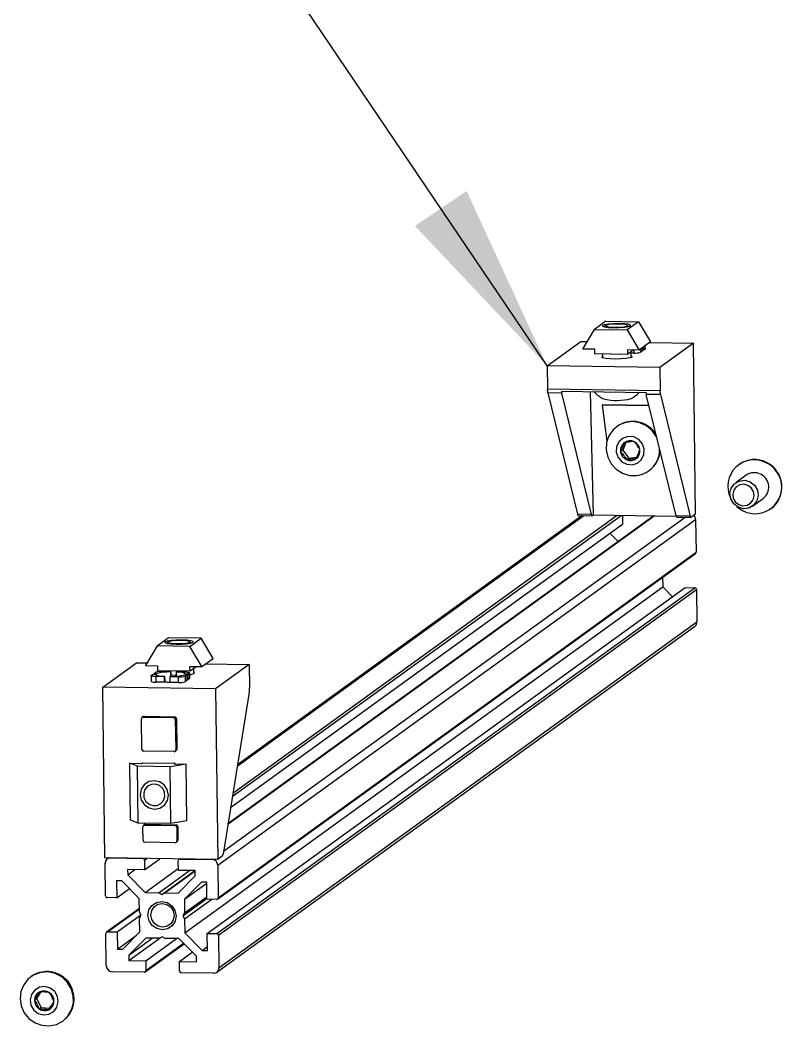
# Model space of a CAD drawing. Header units: millimetres. Extents: x 0 to 279, y 0 to 216.
# Drawn here: x 106.17 to 119.43, y 150.02 to 167.51 of the extents above; entities that cross this region are included whole.
import ezdxf

# ---------------------------------------------------------------- set-up
doc = ezdxf.new("R2010")
doc.units = ezdxf.units.MM
doc.layers.add('TITLE_BLOCK_BORDER', color=7, linetype='Continuous')
doc.dimstyles.new('SLDDIMSTYLE0', dxfattribs={"dimtxt": 0.18, "dimasz": 3.302, "dimexe": 0, "dimexo": 0.0625, "dimgap": 0, "dimtad": 0, "dimtih": 1, "dimtoh": 1, "dimdec": 0, "dimrnd": 1e-09, "dimzin": 0, "dimdsep": 46, "dimtxsty": 'Standard', "dimsah": 1, "dimcen": 0.09, "dimadec": 0, "dimazin": 0, "dimtfac": 3.302, "dimtdec": 0, "dimtofl": 0, "dimtmove": 0, "dimatfit": 3, "dimfxl": 1, "dimfrac": 2, "dimtolj": 1, "dimtzin": 0, "dimarcsym": 0})

msp = doc.modelspace()

# ---------------------------------------------------------------- linework, layer by layer
at = {"color": 7, "linetype": 'Continuous', "lineweight": 25}
for p, q in [((116.361, 162.274), (116.165, 162.132)), ((116.359, 162.2), (116.336, 162.177)), ((116.361, 162.274), (116.929, 162.264)), ((116.929, 162.264), (116.734, 162.123)), ((116.759, 162.182), (116.735, 162.204)), ((116.929, 162.264), (117.14, 161.915)), ((115.963, 161.789), (116.165, 162.132)), ((116.165, 162.132), (116.734, 162.123)), ((116.734, 162.123), (116.944, 161.773)), ((115.339, 161.5), (115.926, 161.924)), ((115.926, 161.924), (116.042, 161.922)), ((117.14, 161.915), (116.944, 161.773)), ((117.126, 161.905), (117.887, 161.893)), ((117.887, 161.893), (117.3, 161.468)), ((117.924, 158.923), (117.887, 161.893)), ((116.169, 161.786), (115.963, 161.789)), ((116.17, 161.706), (116.169, 161.786)), ((116.739, 161.697), (116.17, 161.706)), ((116.303, 161.704), (116.304, 161.638)), ((116.944, 161.773), (116.738, 161.777)), ((116.738, 161.777), (116.739, 161.697)), ((116.846, 161.775), (116.739, 161.697)), ((116.804, 161.645), (116.803, 161.744)), ((116.848, 161.721), (116.803, 161.722)), ((116.995, 161.755), (116.966, 161.734)), ((116.994, 161.81), (116.995, 161.755)), ((117.015, 161.769), (116.995, 161.77)), ((117.014, 161.824), (117.015, 161.769)), ((117.044, 161.791), (117.015, 161.769)), ((117.046, 161.794), (117.045, 161.846)), ((117.3, 161.468), (115.339, 161.5)), ((115.339, 161.5), (115.344, 161.095)), ((117.3, 161.468), (117.305, 161.064)), ((117.305, 161.064), (115.344, 161.095)), ((115.595, 161.026), (115.35, 161.03)), ((115.35, 161.03), (115.869, 158.916)), ((117.062, 161.028), (115.591, 161.052)), ((116.114, 158.912), (115.595, 161.026)), ((116.146, 158.906), (116.097, 161.044)), ((117.311, 160.998), (117.066, 161.002)), ((117.585, 158.889), (117.066, 161.002)), ((117.311, 160.998), (117.83, 158.885)), ((116.306, 160.819), (116.3, 160.814)), ((117.116, 160.801), (116.3, 160.814)), ((116.3, 160.814), (116.381, 160.187)), ((117.114, 160.806), (116.306, 160.819)), ((116.562, 160.448), (116.554, 160.442)), ((116.71, 160.167), (116.656, 160.032)), ((116.656, 160.032), (116.619, 160.005)), ((116.656, 160.032), (116.761, 159.894)), ((116.761, 159.894), (116.724, 159.867)), ((116.761, 159.894), (116.903, 159.911)), ((118.682, 159.784), (118.674, 159.778)), ((117.111, 159.673), (117.119, 159.678)), ((118.806, 159.595), (118.622, 159.462)), ((118.915, 159.057), (119.099, 159.19)), ((117.196, 158.889), (109.784, 153.531)), ((115.948, 158.895), (109.951, 154.559)), ((116.114, 158.912), (115.869, 158.916)), ((115.88, 158.896), (116.125, 158.892)), ((116.146, 158.906), (116.128, 158.893)), ((116.146, 158.906), (117.586, 158.883)), ((116.65, 158.898), (116.652, 158.746)), ((117.83, 158.885), (117.585, 158.889)), ((117.844, 158.866), (117.924, 158.923)), ((119.231, 159.008), (119.239, 159.014)), ((109.607, 152.81), (117.925, 158.824)), ((109.83, 153.813), (116.652, 158.746)), ((117.596, 158.869), (117.841, 158.865)), ((117.925, 158.824), (117.932, 158.26)), ((116.43, 158.586), (116.574, 158.44)), ((109.602, 152.222), (117.921, 158.236)), ((109.614, 152.246), (117.932, 158.26)), ((109.033, 151.637), (117.352, 157.652)), ((117.35, 157.824), (117.352, 157.652)), ((117.352, 157.652), (117.522, 157.479)), ((109.426, 151.625), (117.744, 157.64)), ((109.592, 151.623), (117.911, 157.637)), ((109.622, 151.592), (117.941, 157.607)), ((117.744, 157.64), (117.911, 157.637)), ((117.941, 157.607), (117.948, 157.043)), ((109.59, 150.949), (117.908, 156.963)), ((109.629, 151.028), (117.948, 157.043)), ((108.551, 156.627), (108.35, 156.284)), ((108.551, 156.627), (108.747, 156.768)), ((109.12, 156.618), (108.551, 156.627)), ((108.745, 156.695), (108.722, 156.672)), ((109.316, 156.759), (108.747, 156.768)), ((109.12, 156.618), (109.316, 156.759)), ((109.33, 156.268), (109.12, 156.618)), ((109.145, 156.677), (109.121, 156.699)), ((109.526, 156.41), (109.316, 156.759)), ((107.607, 155.91), (108.195, 156.334)), ((108.195, 156.334), (108.378, 156.331)), ((108.35, 156.284), (108.556, 156.28)), ((108.556, 156.28), (108.557, 156.201)), ((109.124, 156.271), (109.33, 156.268)), ((109.125, 156.192), (109.124, 156.271)), ((109.125, 156.192), (109.232, 156.27)), ((109.33, 156.268), (109.526, 156.41)), ((109.395, 156.315), (110.156, 156.303)), ((110.156, 156.303), (109.569, 155.878)), ((110.156, 156.303), (110.161, 155.898)), ((108.447, 156.108), (108.448, 156.009)), ((108.449, 156.111), (108.479, 156.132)), ((108.479, 156.132), (108.518, 156.131)), ((108.498, 156.146), (108.527, 156.167)), ((108.537, 156.146), (108.498, 156.146)), ((108.498, 156.146), (108.498, 156.132)), ((108.518, 156.131), (108.518, 156.131)), ((108.675, 156.093), (108.528, 156.095)), ((108.528, 156.095), (108.529, 155.996)), ((108.537, 156.146), (108.537, 156.117)), ((108.557, 156.201), (109.125, 156.192)), ((108.645, 156.18), (108.792, 156.178)), ((108.683, 156.098), (108.675, 156.093)), ((108.675, 156.093), (108.676, 155.994)), ((108.683, 156.098), (108.684, 155.999)), ((108.69, 156.199), (108.69, 156.179)), ((108.773, 156.091), (108.781, 156.097)), ((108.92, 156.089), (108.773, 156.091)), ((108.773, 156.091), (108.774, 155.992)), ((108.792, 156.178), (108.784, 156.172)), ((108.784, 156.172), (108.785, 156.097)), ((108.792, 156.178), (108.793, 156.097)), ((108.882, 156.171), (108.89, 156.176)), ((108.882, 156.171), (108.883, 156.101)), ((108.89, 156.176), (109.037, 156.174)), ((108.92, 156.089), (108.921, 155.99)), ((109.028, 156.123), (109.067, 156.123)), ((109.067, 156.123), (109.038, 156.101)), ((109.038, 156.101), (109.039, 156.002)), ((109.047, 156.137), (109.048, 156.123)), ((109.086, 156.137), (109.047, 156.137)), ((109.067, 156.123), (109.068, 156.024)), ((109.116, 156.158), (109.086, 156.137)), ((109.086, 156.137), (109.088, 156.038)), ((109.116, 156.158), (109.117, 156.059)), ((109.119, 156.062), (109.118, 156.161)), ((109.19, 156.139), (109.189, 156.238)), ((109.569, 155.878), (107.607, 155.91)), ((107.645, 152.94), (107.607, 155.91)), ((108.676, 155.994), (108.529, 155.996)), ((108.684, 155.999), (108.676, 155.994)), ((108.921, 155.99), (108.774, 155.992)), ((109.068, 156.024), (109.039, 156.002)), ((109.088, 156.038), (109.068, 156.038)), ((109.117, 156.059), (109.088, 156.038)), ((109.569, 155.878), (109.606, 152.909)), ((110.156, 155.824), (109.699, 153.006)), ((108.312, 155.398), (108.293, 155.384)), ((108.31, 155.389), (108.329, 155.403)), ((108.31, 155.389), (108.839, 155.381)), ((108.329, 155.403), (108.859, 155.395)), ((108.839, 155.381), (108.859, 155.395)), ((108.288, 154.825), (108.281, 155.36)), ((108.869, 155.35), (108.889, 155.365)), ((108.869, 155.35), (108.876, 154.816)), ((108.889, 155.365), (108.895, 154.83)), ((108.847, 154.787), (108.317, 154.795)), ((108.864, 154.792), (108.884, 154.806)), ((108.876, 154.816), (108.895, 154.83)), ((108.212, 154.534), (108.075, 154.587)), ((108.075, 154.587), (108.281, 154.583)), ((108.087, 153.597), (108.075, 154.587)), ((108.781, 154.525), (108.212, 154.534)), ((108.225, 153.544), (108.212, 154.534)), ((108.281, 154.583), (108.296, 154.595)), ((108.296, 154.595), (108.865, 154.586)), ((109.055, 154.571), (108.781, 154.525)), ((108.793, 153.535), (108.781, 154.525)), ((108.865, 154.586), (108.849, 154.574)), ((108.849, 154.574), (109.055, 154.571)), ((108.865, 154.574), (108.865, 154.586)), ((109.068, 153.581), (109.055, 154.571)), ((108.225, 153.544), (108.087, 153.597)), ((108.793, 153.535), (108.225, 153.544)), ((108.307, 153.242), (108.304, 153.479)), ((108.336, 153.517), (108.316, 153.503)), ((108.333, 153.509), (108.353, 153.523)), ((108.333, 153.509), (108.863, 153.5)), ((108.353, 153.523), (108.883, 153.514)), ((109.068, 153.581), (108.793, 153.535)), ((108.863, 153.5), (108.883, 153.514)), ((108.893, 153.47), (108.912, 153.484)), ((108.893, 153.47), (108.896, 153.232)), ((108.912, 153.484), (108.915, 153.246)), ((108.867, 153.203), (108.337, 153.212)), ((108.884, 153.208), (108.903, 153.223)), ((108.896, 153.232), (108.915, 153.246)), ((109.606, 152.909), (107.645, 152.94)), ((107.711, 152.939), (107.685, 152.921)), ((107.743, 152.939), (108.302, 152.93)), ((109.686, 152.967), (109.606, 152.909)), ((107.653, 152.277), (107.646, 152.841)), ((108.331, 152.9), (108.334, 152.731)), ((108.334, 152.731), (108.601, 152.925)), ((108.344, 152.335), (108.921, 152.753)), ((108.922, 152.722), (108.92, 152.89)), ((108.939, 152.919), (108.932, 152.914)), ((108.949, 152.919), (109.508, 152.91)), ((109.607, 152.81), (109.614, 152.246)), ((108.334, 152.731), (108.039, 152.736)), ((108.039, 152.736), (108.041, 152.643)), ((108.041, 152.643), (108.166, 152.734)), ((108.041, 152.643), (108.344, 152.335)), ((108.582, 152.331), (109.117, 152.719)), ((108.633, 152.301), (109.209, 152.717)), ((108.684, 152.33), (109.216, 152.715)), ((108.921, 152.326), (109.217, 152.624)), ((109.216, 152.717), (108.922, 152.722)), ((109.217, 152.624), (109.216, 152.717)), ((107.938, 152.54), (107.846, 152.541)), ((107.846, 152.541), (107.849, 152.244)), ((107.849, 152.244), (108.071, 152.405)), ((108.242, 152.232), (107.938, 152.54)), ((109.323, 152.518), (109.026, 152.219)), ((109.026, 152.219), (109.415, 152.5)), ((109.415, 152.516), (109.323, 152.518)), ((109.418, 152.219), (109.415, 152.516)), ((107.849, 152.244), (107.683, 152.247)), ((108.245, 151.992), (108.242, 152.232)), ((108.344, 152.335), (108.582, 152.331)), ((108.582, 152.331), (108.633, 152.301)), ((108.633, 152.301), (108.684, 152.33)), ((108.684, 152.33), (108.921, 152.326)), ((109, 151.929), (109.418, 152.231)), ((109.029, 151.98), (109.418, 152.261)), ((108.244, 152.06), (107.673, 151.648)), ((109.026, 152.219), (109.029, 151.98)), ((109.03, 151.877), (109.502, 152.218)), ((109.585, 152.216), (109.418, 152.219)), ((107.857, 151.65), (108.27, 151.949)), ((108.275, 151.941), (108.245, 151.992)), ((108.246, 151.89), (108.275, 151.941)), ((108.249, 151.65), (108.246, 151.89)), ((109.029, 151.98), (109, 151.929)), ((109, 151.929), (109.03, 151.877)), ((109.03, 151.877), (109.033, 151.637)), ((107.668, 151.06), (107.661, 151.624)), ((107.69, 151.653), (107.857, 151.65)), ((107.857, 151.65), (107.861, 151.353)), ((107.861, 151.353), (108.193, 151.594)), ((107.953, 151.352), (108.249, 151.65)), ((108.354, 151.543), (108.058, 151.245)), ((108.058, 151.245), (108.468, 151.542)), ((108.059, 151.152), (108.607, 151.548)), ((108.353, 151.148), (108.889, 151.535)), ((108.592, 151.54), (108.354, 151.543)), ((108.642, 151.568), (108.592, 151.54)), ((108.694, 151.538), (108.642, 151.568)), ((108.931, 151.534), (108.694, 151.538)), ((109.235, 151.226), (108.931, 151.534)), ((109.033, 151.637), (109.337, 151.33)), ((109.43, 151.328), (109.426, 151.625)), ((109.426, 151.625), (109.592, 151.623)), ((109.622, 151.592), (109.629, 151.028)), ((107.861, 151.353), (107.953, 151.352)), ((108.344, 150.955), (109.02, 151.444)), ((109.337, 151.33), (109.429, 151.396)), ((108.058, 151.245), (108.059, 151.152)), ((108.942, 151.138), (109.164, 151.299)), ((109.236, 151.133), (109.235, 151.226)), ((109.337, 151.33), (109.43, 151.328)), ((108.059, 151.152), (108.353, 151.148)), ((108.353, 151.148), (108.355, 150.979)), ((108.944, 150.97), (108.942, 151.138)), ((108.942, 151.138), (109.236, 151.133)), ((106.363, 150.876), (106.355, 150.87)), ((108.326, 150.95), (107.767, 150.959)), ((109.533, 150.931), (108.974, 150.94)), ((106.455, 150.493), (106.418, 150.465)), ((106.529, 150.607), (106.455, 150.493)), ((106.455, 150.493), (106.533, 150.338)), ((106.533, 150.338), (106.496, 150.311)), ((106.533, 150.338), (106.685, 150.326)), ((106.911, 150.1), (106.92, 150.106))]:
    msp.add_line(p, q, dxfattribs=at)
at = {"color": 8, "linetype": 'Continuous', "lineweight": 25}
for p, q in [((116.847, 161.775), (116.848, 161.721)), ((116.965, 161.788), (116.966, 161.734)), ((117.043, 161.845), (117.044, 161.791)), ((109.783, 153.523), (117.205, 158.889)), ((109.861, 154.006), (116.628, 158.898)), ((109.871, 154.064), (116.558, 158.9)), ((109.947, 154.532), (115.98, 158.894)), ((109.707, 153.055), (117.745, 158.866)), ((108.331, 152.9), (108.372, 152.929)), ((107.69, 151.653), (108.244, 152.053)), ((108.355, 150.979), (109.011, 151.453))]:
    msp.add_line(p, q, dxfattribs=at)
at = {"color": 7, "linetype": 'Continuous', "lineweight": 25, "flags": 128}
for points in [[(116.596, 162.234), (116.499, 162.232), (116.408, 162.226), (116.339, 162.215), (116.302, 162.202), (116.302, 162.188), (116.339, 162.176), (116.408, 162.167), (116.498, 162.163), (116.596, 162.164), (116.686, 162.17), (116.755, 162.181), (116.792, 162.194), (116.792, 162.208), (116.755, 162.221), (116.686, 162.229), (116.596, 162.234)], [(116.539, 162.171), (116.612, 162.174), (116.676, 162.18), (116.719, 162.189), (116.737, 162.199), (116.726, 162.21), (116.687, 162.218), (116.627, 162.224), (116.555, 162.225), (116.482, 162.223), (116.419, 162.217), (116.375, 162.208), (116.357, 162.197), (116.369, 162.187), (116.407, 162.178), (116.467, 162.173), (116.539, 162.171)], [(117.046, 161.794), (117.046, 161.793), (117.044, 161.791)], [(116.814, 161.65), (116.778, 161.636), (116.711, 161.626), (116.623, 161.618), (116.526, 161.616), (116.433, 161.619), (116.356, 161.626), (116.306, 161.638), (116.289, 161.651), (116.304, 161.663)], [(116.804, 161.669), (116.815, 161.664), (116.814, 161.65)], [(117.25, 160.255), (117.245, 160.265), (117.171, 160.371), (117.072, 160.454), (116.955, 160.507), (116.829, 160.528), (116.704, 160.513), (116.588, 160.464), (116.49, 160.386), (116.417, 160.283), (116.376, 160.163), (116.368, 160.036), (116.395, 159.91), (116.454, 159.795), (116.541, 159.699), (116.65, 159.63), (116.772, 159.593), (116.899, 159.59), (116.899, 159.59)], [(116.822, 159.779), (116.912, 159.808), (116.983, 159.871), (117.024, 159.957), (117.029, 160.053), (116.997, 160.145), (116.934, 160.218), (116.847, 160.262), (116.752, 160.27), (116.661, 160.241), (116.59, 160.178), (116.549, 160.092), (116.544, 159.996), (116.576, 159.904), (116.64, 159.83), (116.726, 159.786), (116.822, 159.779)], [(118.99, 159.148), (118.933, 159.072), (118.851, 159.025), (118.757, 159.013), (118.664, 159.039), (118.587, 159.099), (118.538, 159.183), (118.523, 159.278), (118.546, 159.372), (118.603, 159.448), (118.685, 159.495), (118.78, 159.507), (118.873, 159.481), (118.95, 159.421), (118.999, 159.337), (119.013, 159.241), (118.99, 159.148)], [(118.925, 159.167), (118.943, 159.237), (118.932, 159.31), (118.894, 159.374), (118.836, 159.419), (118.765, 159.439), (118.693, 159.43), (118.631, 159.394), (118.588, 159.336), (118.57, 159.266), (118.581, 159.193), (118.619, 159.129), (118.677, 159.084), (118.748, 159.064), (118.82, 159.073), (118.882, 159.109), (118.925, 159.167)], [(115.869, 158.916), (115.87, 158.911), (115.872, 158.906), (115.874, 158.902), (115.875, 158.899), (115.877, 158.897), (115.879, 158.896), (115.88, 158.896)], [(116.128, 158.893), (116.126, 158.892), (116.124, 158.892), (116.122, 158.893), (116.121, 158.895), (116.119, 158.898), (116.117, 158.902), (116.115, 158.907), (116.114, 158.912)], [(117.596, 158.869), (117.595, 158.869), (117.593, 158.87), (117.591, 158.872), (117.59, 158.875), (117.588, 158.878), (117.586, 158.883), (117.585, 158.889)], [(117.83, 158.885), (117.831, 158.879), (117.833, 158.874), (117.835, 158.871), (117.837, 158.868), (117.838, 158.866), (117.84, 158.865), (117.842, 158.865), (117.844, 158.866)], [(108.885, 156.658), (108.982, 156.659), (109.072, 156.665), (109.141, 156.676), (109.179, 156.689), (109.179, 156.703), (109.141, 156.715), (109.073, 156.724), (108.982, 156.728), (108.885, 156.727), (108.795, 156.721), (108.726, 156.71), (108.688, 156.697), (108.688, 156.683), (108.726, 156.671), (108.794, 156.662), (108.885, 156.658)], [(108.942, 156.72), (108.868, 156.718), (108.805, 156.711), (108.761, 156.702), (108.744, 156.692), (108.755, 156.682), (108.793, 156.673), (108.853, 156.668), (108.925, 156.666), (108.999, 156.669), (109.062, 156.675), (109.106, 156.684), (109.123, 156.694), (109.112, 156.705), (109.074, 156.713), (109.014, 156.719), (108.942, 156.72)], [(108.528, 156.095), (108.509, 156.096), (108.492, 156.097), (108.476, 156.098), (108.464, 156.1), (108.455, 156.103), (108.449, 156.105), (108.447, 156.108), (108.449, 156.111)], [(108.883, 156.111), (108.865, 156.112), (108.793, 156.116)], [(109.037, 156.174), (109.056, 156.173), (109.073, 156.172), (109.089, 156.171), (109.101, 156.169), (109.11, 156.166), (109.116, 156.164), (109.118, 156.161), (109.116, 156.158)], [(109.19, 156.164), (109.205, 156.151), (109.186, 156.138), (109.134, 156.125), (109.118, 156.123)], [(109.119, 156.062), (109.119, 156.062), (109.117, 156.059)], [(108.506, 153.787), (108.599, 153.804), (108.678, 153.857), (108.73, 153.936), (108.748, 154.031), (108.728, 154.126), (108.674, 154.207), (108.594, 154.262), (108.5, 154.282), (108.406, 154.265), (108.327, 154.212), (108.275, 154.133), (108.258, 154.038), (108.277, 153.943), (108.332, 153.862), (108.412, 153.807), (108.506, 153.787)], [(108.318, 154.062), (108.323, 153.989), (108.356, 153.922), (108.412, 153.873), (108.481, 153.848), (108.553, 153.852), (108.618, 153.883), (108.665, 153.938), (108.688, 154.007), (108.682, 154.08), (108.649, 154.147), (108.594, 154.196), (108.525, 154.221), (108.452, 154.217), (108.387, 154.185), (108.34, 154.131), (108.318, 154.062)], [(108.392, 151.939), (108.41, 152.033), (108.462, 152.112), (108.541, 152.165), (108.635, 152.182), (108.729, 152.162), (108.809, 152.107), (108.863, 152.026), (108.883, 151.931), (108.865, 151.836), (108.813, 151.757), (108.734, 151.705), (108.641, 151.687), (108.547, 151.708), (108.466, 151.763), (108.412, 151.844), (108.392, 151.939)], [(108.443, 151.944), (108.458, 152.022), (108.501, 152.088), (108.566, 152.131), (108.644, 152.145), (108.721, 152.129), (108.788, 152.083), (108.832, 152.016), (108.849, 151.938), (108.834, 151.86), (108.791, 151.794), (108.726, 151.751), (108.649, 151.736), (108.571, 151.753), (108.505, 151.798), (108.46, 151.866), (108.443, 151.944)], [(106.655, 150.954), (106.529, 150.947), (106.41, 150.905), (106.308, 150.832), (106.23, 150.733), (106.182, 150.616), (106.167, 150.489), (106.187, 150.362), (106.24, 150.244), (106.322, 150.144), (106.427, 150.07), (106.548, 150.026), (106.674, 150.016), (106.798, 150.041), (106.91, 150.099), (107, 150.186), (107.064, 150.295), (107.096, 150.418), (107.093, 150.546), (107.056, 150.669), (106.988, 150.779), (106.894, 150.867), (106.78, 150.927), (106.655, 150.954)], [(106.599, 150.699), (106.504, 150.687), (106.423, 150.64), (106.366, 150.564), (106.343, 150.471), (106.357, 150.375), (106.406, 150.291), (106.483, 150.232), (106.576, 150.206), (106.67, 150.217), (106.752, 150.264), (106.809, 150.34), (106.832, 150.433), (106.818, 150.529), (106.769, 150.613), (106.692, 150.673), (106.599, 150.699)]]:
    msp.add_lwpolyline(points, dxfattribs=at)
at = {"color": 7, "linetype": 'Continuous', "lineweight": 25}
for centre, radius, start, end in [((116.873, 162.045), 0.324, 265.5953, 286.6119), ((115.657, 161.094), 0.314, 179.6762, 191.788), ((115.797, 161.072), 0.207, 185.7602, 193.0998), ((116.557, 161.397), 0.529, 222.1594, 243.6056), ((116.557, 161.397), 0.529, 297.8296, 316.0021), ((117.268, 161.049), 0.207, 185.7602, 193.0998), ((117.618, 161.062), 0.314, 179.6762, 191.788), ((116.551, 161.861), 0.965, 256.2561, 285.1791), ((116.831, 160.065), 0.468, 29.157, 125.1173), ((116.784, 160.03), 0.168, 127.7996, 188.547), ((116.782, 160.029), 0.167, 66.2203, 127.127), ((116.779, 160.019), 0.178, 8.1849, 66.5251), ((116.795, 160.03), 0.178, 188.1868, 246.5231), ((116.789, 160.019), 0.168, 307.8007, 8.5477), ((116.845, 160.041), 0.454, 276.9072, 2.0209), ((116.849, 160.047), 0.457, 306.1404, 357.31), ((116.791, 160.02), 0.167, 246.221, 307.126), ((118.942, 159.405), 0.458, 62.9113, 206.0365), ((118.959, 159.39), 0.464, 226.8164, 65.5827), ((118.949, 159.41), 0.459, 62.8284, 125.51), ((118.952, 159.392), 0.474, 307.1861, 64.1893), ((118.946, 159.399), 0.241, 62.7948, 125.5447), ((118.949, 159.389), 0.249, 307.0339, 64.3419), ((117.823, 158.823), 0.102, 0.8745, 48.3963), ((117.904, 158.26), 0.0289, 306.1294, 1.0559), ((117.91, 157.607), 0.0306, 0.733, 88.5465), ((117.852, 157.041), 0.0961, 306.0997, 1.0776), ((108.65, 156.362), 0.265, 240.1908, 277.1495), ((108.62, 155.857), 0.324, 85.5947, 106.6125), ((108.762, 155.217), 0.956, 88.6274, 103.58), ((108.803, 157.052), 0.956, 268.6274, 283.58), ((108.916, 155.907), 0.265, 60.1908, 97.1495), ((108.945, 156.412), 0.324, 265.5947, 286.6125), ((108.507, 156.118), 0.124, 241.6867, 280.0877), ((108.761, 157.733), 1.735, 267.4655, 270.445), ((108.946, 156.313), 0.324, 265.5947, 286.6125), ((109.714, 155.89), 0.447, 351.4862, 1.0181), ((108.309, 155.361), 0.0286, 89.0604, 181.2814), ((108.329, 155.375), 0.0286, 88.981, 125.7437), ((108.839, 155.35), 0.0306, 0.7297, 88.5553), ((108.858, 155.364), 0.0306, 0.7297, 88.5553), ((108.318, 154.826), 0.0306, 180.7297, 268.5553), ((108.847, 154.815), 0.0286, 269.0604, 1.2814), ((108.867, 154.83), 0.0288, 306.092, 1.0762), ((108.333, 153.48), 0.0286, 89.0604, 181.2814), ((108.353, 153.494), 0.0286, 88.9678, 125.7749), ((108.862, 153.469), 0.0306, 0.7297, 88.5553), ((108.882, 153.484), 0.0306, 0.7297, 88.5553), ((108.338, 153.242), 0.0306, 180.7297, 268.5553), ((108.867, 153.232), 0.0286, 269.0604, 1.2814), ((108.886, 153.246), 0.0288, 306.092, 1.0762), ((107.741, 152.843), 0.0953, 89.0653, 181.2806), ((108.301, 152.899), 0.0306, 0.7265, 88.5529), ((109.626, 153.009), 0.073, 324.5304, 357.3417), ((108.948, 152.891), 0.0286, 89.063, 181.2847), ((109.505, 152.809), 0.102, 0.7304, 88.5507), ((107.684, 152.277), 0.0306, 180.733, 268.5409), ((109.586, 152.245), 0.0286, 269.0696, 1.2781), ((107.69, 151.624), 0.0286, 89.0755, 181.2781), ((109.592, 151.592), 0.0306, 0.733, 88.5465), ((107.77, 151.061), 0.102, 180.7304, 268.5507), ((109.534, 151.026), 0.0953, 269.0653, 1.2806), ((106.627, 150.509), 0.452, 85.4187, 125.7863), ((106.629, 150.484), 0.477, 307.516, 85.8759), ((106.814, 150.616), 0.257, 14.3917, 57.3474), ((108.327, 150.979), 0.0286, 269.063, 1.2847), ((108.974, 150.97), 0.0306, 180.7265, 268.5529), ((106.583, 150.459), 0.166, 116.3783, 177.6516), ((106.583, 150.454), 0.169, 55.4449, 115.746), ((106.58, 150.447), 0.177, 357.5026, 55.9284), ((106.595, 150.458), 0.177, 177.5017, 235.9301), ((106.592, 150.45), 0.169, 235.4417, 295.7472), ((106.592, 150.446), 0.166, 296.3783, 357.6516)]:
    msp.add_arc(centre, radius, start, end, dxfattribs=at)
for points, knots in [([(116.682, 160.162), (116.678, 160.152), (116.672, 160.132), (116.66, 160.1), (116.648, 160.071), (116.635, 160.04), (116.625, 160.018), (116.619, 160.005)], [0, 0, 0, 0, 0.216187, 0.439747, 0.593405, 0.752208, 1, 1, 1, 1]), ([(116.85, 160.182), (116.841, 160.181), (116.817, 160.18), (116.769, 160.176), (116.719, 160.168), (116.691, 160.164), (116.682, 160.162)], [0, 0, 0, 0, 0.180946, 0.506294, 0.843972, 1, 1, 1, 1]), ([(116.955, 160.044), (116.949, 160.054), (116.936, 160.075), (116.911, 160.112), (116.881, 160.149), (116.859, 160.172), (116.85, 160.182)], [0, 0, 0, 0, 0.216444, 0.440302, 0.751888, 1, 1, 1, 1]), ([(116.619, 160.005), (116.627, 159.996), (116.644, 159.978), (116.673, 159.944), (116.701, 159.905), (116.717, 159.879), (116.724, 159.867)], [0, 0, 0, 0, 0.216453, 0.440301, 0.751897, 1, 1, 1, 1]), ([(116.892, 159.887), (116.897, 159.898), (116.908, 159.922), (116.926, 159.964), (116.943, 160.007), (116.951, 160.033), (116.955, 160.044)], [0, 0, 0, 0, 0.216452, 0.440298, 0.751898, 1, 1, 1, 1]), ([(116.724, 159.867), (116.733, 159.869), (116.761, 159.873), (116.811, 159.88), (116.859, 159.885), (116.883, 159.886), (116.892, 159.887)], [0, 0, 0, 0, 0.156027, 0.493716, 0.819056, 1, 1, 1, 1]), ([(106.51, 150.607), (106.504, 150.598), (106.494, 150.58), (106.472, 150.545), (106.445, 150.504), (106.426, 150.477), (106.418, 150.465)], [0, 0, 0, 0, 0.216452, 0.440303, 0.751895, 1, 1, 1, 1]), ([(106.679, 150.594), (106.672, 150.595), (106.648, 150.599), (106.602, 150.604), (106.55, 150.607), (106.52, 150.607), (106.51, 150.607)], [0, 0, 0, 0, 0.156029, 0.493707, 0.819062, 1, 1, 1, 1]), ([(106.757, 150.439), (106.753, 150.451), (106.744, 150.474), (106.726, 150.515), (106.703, 150.557), (106.687, 150.583), (106.679, 150.594)], [0, 0, 0, 0, 0.216454, 0.440299, 0.751891, 1, 1, 1, 1]), ([(106.418, 150.465), (106.424, 150.456), (106.437, 150.436), (106.459, 150.397), (106.48, 150.353), (106.491, 150.324), (106.496, 150.311)], [0, 0, 0, 0, 0.216457, 0.440305, 0.751901, 1, 1, 1, 1]), ([(106.496, 150.311), (106.506, 150.311), (106.536, 150.31), (106.588, 150.308), (106.634, 150.303), (106.658, 150.299), (106.665, 150.298)], [0, 0, 0, 0, 0.180939, 0.506293, 0.84397, 1, 1, 1, 1]), ([(106.665, 150.298), (106.673, 150.308), (106.688, 150.329), (106.708, 150.359), (106.725, 150.386), (106.741, 150.412), (106.751, 150.429), (106.757, 150.439)], [0, 0, 0, 0, 0.216182, 0.439744, 0.593422, 0.752204, 1, 1, 1, 1])]:
    msp.add_open_spline(points, degree=3, knots=knots, dxfattribs=at)

# ---------------------------------------------------------------- leaders
at = {"layer": 'TITLE_BLOCK_BORDER'}
msp.add_leader([(115.339, 161.5), (108.048, 172.285)], dimstyle='SLDDIMSTYLE0', dxfattribs=at)

doc.saveas('drawing.dxf')
